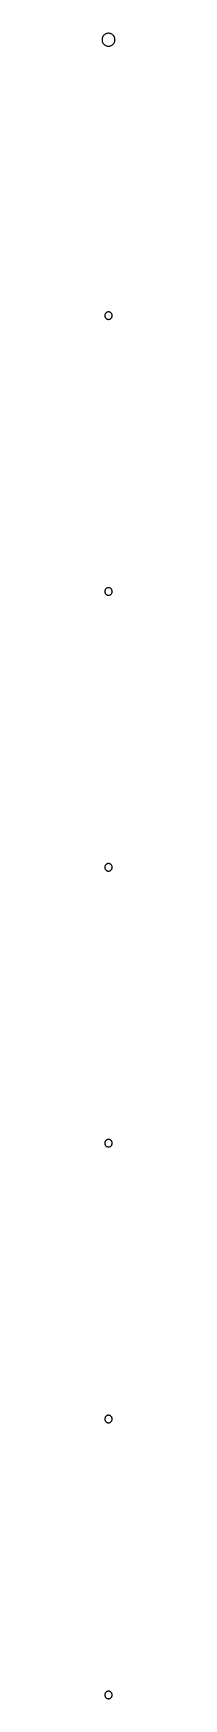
# Model space of a CAD drawing. Header units: metres. Extents: x -3 to 3, y -1 to 663.
import ezdxf

# ---------------------------------------------------------------- set-up
doc = ezdxf.new("R2010")
doc.units = ezdxf.units.M

msp = doc.modelspace()

# ---------------------------------------------------------------- linework, layer by layer
for p, q in [((-2.55, 660.32), (-2.57, 660)), ((-2.57, 660), (-2.55, 659.68)), ((-2.49, 660.64), (-2.55, 660.32)), ((-2.55, 659.68), (-2.49, 659.36)), ((-2.39, 660.95), (-2.49, 660.64)), ((-2.49, 659.36), (-2.39, 659.05)), ((-2.25, 661.24), (-2.39, 660.95)), ((-2.39, 659.05), (-2.25, 658.76)), ((-2.08, 661.51), (-2.25, 661.24)), ((-2.25, 658.76), (-2.08, 658.49)), ((-1.87, 661.76), (-2.08, 661.51)), ((-2.08, 658.49), (-1.87, 658.24)), ((-1.64, 661.98), (-1.87, 661.76)), ((-1.87, 658.24), (-1.64, 658.02)), ((-1.38, 662.17), (-1.64, 661.98)), ((-1.64, 658.02), (-1.38, 657.83)), ((-1.09, 662.33), (-1.38, 662.17)), ((-1.38, 657.83), (-1.09, 657.67)), ((-0.79, 662.45), (-1.09, 662.33)), ((-1.09, 657.67), (-0.79, 657.55)), ((-0.48, 662.52), (-0.79, 662.45)), ((-0.79, 657.55), (-0.48, 657.48)), ((-0.16, 662.57), (-0.48, 662.52)), ((-0.48, 657.48), (-0.16, 657.43)), ((0.16, 662.57), (-0.16, 662.57)), ((-0.16, 657.43), (0.16, 657.43)), ((0.48, 662.52), (0.16, 662.57)), ((0.16, 657.43), (0.48, 657.48)), ((0.79, 662.45), (0.48, 662.52)), ((0.48, 657.48), (0.79, 657.55)), ((1.09, 662.33), (0.79, 662.45)), ((0.79, 657.55), (1.09, 657.67)), ((1.38, 662.17), (1.09, 662.33)), ((1.09, 657.67), (1.38, 657.83)), ((1.64, 661.98), (1.38, 662.17)), ((1.38, 657.83), (1.64, 658.02)), ((1.87, 661.76), (1.64, 661.98)), ((1.64, 658.02), (1.87, 658.24)), ((2.08, 661.51), (1.87, 661.76)), ((1.87, 658.24), (2.08, 658.49)), ((2.25, 661.24), (2.08, 661.51)), ((2.08, 658.49), (2.25, 658.76)), ((2.39, 660.95), (2.25, 661.24)), ((2.25, 658.76), (2.39, 659.05)), ((2.49, 660.64), (2.39, 660.95)), ((2.39, 659.05), (2.49, 659.36)), ((2.55, 660.32), (2.49, 660.64)), ((2.49, 659.36), (2.55, 659.68)), ((2.57, 660), (2.55, 660.32)), ((2.55, 659.68), (2.57, 660)), ((-0.8, 551.27), (-0.96, 551.16)), ((-0.64, 551.36), (-0.8, 551.27)), ((-0.46, 551.43), (-0.64, 551.36)), ((-0.28, 551.47), (-0.46, 551.43)), ((-0.09, 551.5), (-0.28, 551.47)), ((0.09, 551.5), (-0.09, 551.5)), ((0.28, 551.47), (0.09, 551.5)), ((0.46, 551.43), (0.28, 551.47)), ((0.64, 551.36), (0.46, 551.43)), ((0.8, 551.27), (0.64, 551.36)), ((0.96, 551.16), (0.8, 551.27)), ((-1.49, 550.19), (-1.5, 550)), ((-1.5, 550), (-1.49, 549.81)), ((-1.45, 550.37), (-1.49, 550.19)), ((-1.49, 549.81), (-1.45, 549.63)), ((-1.39, 550.55), (-1.45, 550.37)), ((-1.45, 549.63), (-1.39, 549.45)), ((-1.31, 550.72), (-1.39, 550.55)), ((-1.39, 549.45), (-1.31, 549.28)), ((-1.21, 550.88), (-1.31, 550.72)), ((-1.31, 549.28), (-1.21, 549.12)), ((-1.09, 551.03), (-1.21, 550.88)), ((-1.21, 549.12), (-1.09, 548.97)), ((-0.96, 551.16), (-1.09, 551.03)), ((-1.09, 548.97), (-0.96, 548.84)), ((-0.96, 548.84), (-0.8, 548.73)), ((-0.8, 548.73), (-0.64, 548.64)), ((-0.64, 548.64), (-0.46, 548.57)), ((-0.46, 548.57), (-0.28, 548.53)), ((-0.28, 548.53), (-0.09, 548.5)), ((-0.09, 548.5), (0.09, 548.5)), ((0.09, 548.5), (0.28, 548.53)), ((0.28, 548.53), (0.46, 548.57)), ((0.46, 548.57), (0.64, 548.64)), ((0.64, 548.64), (0.8, 548.73)), ((0.8, 548.73), (0.96, 548.84)), ((1.09, 551.03), (0.96, 551.16)), ((0.96, 548.84), (1.09, 548.97)), ((1.21, 550.88), (1.09, 551.03)), ((1.09, 548.97), (1.21, 549.12)), ((1.31, 550.72), (1.21, 550.88)), ((1.21, 549.12), (1.31, 549.28)), ((1.39, 550.55), (1.31, 550.72)), ((1.31, 549.28), (1.39, 549.45)), ((1.45, 550.37), (1.39, 550.55)), ((1.39, 549.45), (1.45, 549.63)), ((1.49, 550.19), (1.45, 550.37)), ((1.45, 549.63), (1.49, 549.81)), ((1.5, 550), (1.49, 550.19)), ((1.49, 549.81), (1.5, 550)), ((-1.49, 440.19), (-1.5, 440)), ((-1.5, 440), (-1.49, 439.81)), ((-1.45, 440.37), (-1.49, 440.19)), ((-1.49, 439.81), (-1.45, 439.63)), ((-1.39, 440.55), (-1.45, 440.37)), ((-1.45, 439.63), (-1.39, 439.45)), ((-1.31, 440.72), (-1.39, 440.55)), ((-1.39, 439.45), (-1.31, 439.28)), ((-1.21, 440.88), (-1.31, 440.72)), ((-1.31, 439.28), (-1.21, 439.12)), ((-1.09, 441.03), (-1.21, 440.88)), ((-1.21, 439.12), (-1.09, 438.97)), ((-0.96, 441.16), (-1.09, 441.03)), ((-1.09, 438.97), (-0.96, 438.84)), ((-0.8, 441.27), (-0.96, 441.16)), ((-0.96, 438.84), (-0.8, 438.73)), ((-0.64, 441.36), (-0.8, 441.27)), ((-0.8, 438.73), (-0.64, 438.64)), ((-0.46, 441.43), (-0.64, 441.36)), ((-0.64, 438.64), (-0.46, 438.57)), ((-0.28, 441.47), (-0.46, 441.43)), ((-0.46, 438.57), (-0.28, 438.53)), ((-0.09, 441.5), (-0.28, 441.47)), ((-0.28, 438.53), (-0.09, 438.5)), ((0.09, 441.5), (-0.09, 441.5)), ((-0.09, 438.5), (0.09, 438.5)), ((0.28, 441.47), (0.09, 441.5)), ((0.09, 438.5), (0.28, 438.53)), ((0.46, 441.43), (0.28, 441.47)), ((0.28, 438.53), (0.46, 438.57)), ((0.64, 441.36), (0.46, 441.43)), ((0.46, 438.57), (0.64, 438.64)), ((0.8, 441.27), (0.64, 441.36)), ((0.64, 438.64), (0.8, 438.73)), ((0.96, 441.16), (0.8, 441.27)), ((0.8, 438.73), (0.96, 438.84)), ((1.09, 441.03), (0.96, 441.16)), ((0.96, 438.84), (1.09, 438.97)), ((1.21, 440.88), (1.09, 441.03)), ((1.09, 438.97), (1.21, 439.12)), ((1.31, 440.72), (1.21, 440.88)), ((1.21, 439.12), (1.31, 439.28)), ((1.39, 440.55), (1.31, 440.72)), ((1.31, 439.28), (1.39, 439.45)), ((1.45, 440.37), (1.39, 440.55)), ((1.39, 439.45), (1.45, 439.63)), ((1.49, 440.19), (1.45, 440.37)), ((1.45, 439.63), (1.49, 439.81)), ((1.5, 440), (1.49, 440.19)), ((1.49, 439.81), (1.5, 440)), ((-1.49, 330.19), (-1.5, 330)), ((-1.5, 330), (-1.49, 329.81)), ((-1.45, 330.37), (-1.49, 330.19)), ((-1.49, 329.81), (-1.45, 329.63)), ((-1.39, 330.55), (-1.45, 330.37)), ((-1.45, 329.63), (-1.39, 329.45)), ((-1.31, 330.72), (-1.39, 330.55)), ((-1.39, 329.45), (-1.31, 329.28)), ((-1.21, 330.88), (-1.31, 330.72)), ((-1.31, 329.28), (-1.21, 329.12)), ((-1.09, 331.03), (-1.21, 330.88)), ((-1.21, 329.12), (-1.09, 328.97)), ((-0.96, 331.16), (-1.09, 331.03)), ((-1.09, 328.97), (-0.96, 328.84)), ((-0.8, 331.27), (-0.96, 331.16)), ((-0.96, 328.84), (-0.8, 328.73)), ((-0.64, 331.36), (-0.8, 331.27)), ((-0.8, 328.73), (-0.64, 328.64)), ((-0.46, 331.43), (-0.64, 331.36)), ((-0.64, 328.64), (-0.46, 328.57)), ((-0.28, 331.47), (-0.46, 331.43)), ((-0.46, 328.57), (-0.28, 328.53)), ((-0.09, 331.5), (-0.28, 331.47)), ((-0.28, 328.53), (-0.09, 328.5)), ((0.09, 331.5), (-0.09, 331.5)), ((-0.09, 328.5), (0.09, 328.5)), ((0.28, 331.47), (0.09, 331.5)), ((0.09, 328.5), (0.28, 328.53)), ((0.46, 331.43), (0.28, 331.47)), ((0.28, 328.53), (0.46, 328.57)), ((0.64, 331.36), (0.46, 331.43)), ((0.46, 328.57), (0.64, 328.64)), ((0.8, 331.27), (0.64, 331.36)), ((0.64, 328.64), (0.8, 328.73)), ((0.96, 331.16), (0.8, 331.27)), ((0.8, 328.73), (0.96, 328.84)), ((1.09, 331.03), (0.96, 331.16)), ((0.96, 328.84), (1.09, 328.97)), ((1.21, 330.88), (1.09, 331.03)), ((1.09, 328.97), (1.21, 329.12)), ((1.31, 330.72), (1.21, 330.88)), ((1.21, 329.12), (1.31, 329.28)), ((1.39, 330.55), (1.31, 330.72)), ((1.31, 329.28), (1.39, 329.45)), ((1.45, 330.37), (1.39, 330.55)), ((1.39, 329.45), (1.45, 329.63)), ((1.49, 330.19), (1.45, 330.37)), ((1.45, 329.63), (1.49, 329.81)), ((1.5, 330), (1.49, 330.19)), ((1.49, 329.81), (1.5, 330)), ((-1.49, 220.19), (-1.5, 220)), ((-1.5, 220), (-1.49, 219.81)), ((-1.45, 220.37), (-1.49, 220.19)), ((-1.49, 219.81), (-1.45, 219.63)), ((-1.39, 220.55), (-1.45, 220.37)), ((-1.45, 219.63), (-1.39, 219.45)), ((-1.31, 220.72), (-1.39, 220.55)), ((-1.39, 219.45), (-1.31, 219.28)), ((-1.21, 220.88), (-1.31, 220.72)), ((-1.31, 219.28), (-1.21, 219.12)), ((-1.09, 221.03), (-1.21, 220.88)), ((-0.96, 221.16), (-1.09, 221.03)), ((-0.8, 221.27), (-0.96, 221.16)), ((-0.64, 221.36), (-0.8, 221.27)), ((-0.46, 221.43), (-0.64, 221.36)), ((-0.28, 221.47), (-0.46, 221.43)), ((-0.09, 221.5), (-0.28, 221.47)), ((0.09, 221.5), (-0.09, 221.5)), ((0.28, 221.47), (0.09, 221.5)), ((0.46, 221.43), (0.28, 221.47)), ((0.64, 221.36), (0.46, 221.43)), ((0.8, 221.27), (0.64, 221.36)), ((0.96, 221.16), (0.8, 221.27)), ((1.09, 221.03), (0.96, 221.16)), ((1.21, 220.88), (1.09, 221.03)), ((1.31, 220.72), (1.21, 220.88)), ((1.21, 219.12), (1.31, 219.28)), ((1.39, 220.55), (1.31, 220.72)), ((1.31, 219.28), (1.39, 219.45)), ((1.45, 220.37), (1.39, 220.55)), ((1.39, 219.45), (1.45, 219.63)), ((1.49, 220.19), (1.45, 220.37)), ((1.45, 219.63), (1.49, 219.81)), ((1.5, 220), (1.49, 220.19)), ((1.49, 219.81), (1.5, 220)), ((-1.21, 219.12), (-1.09, 218.97)), ((-1.09, 218.97), (-0.96, 218.84)), ((-0.96, 218.84), (-0.8, 218.73)), ((-0.8, 218.73), (-0.64, 218.64)), ((-0.64, 218.64), (-0.46, 218.57)), ((-0.46, 218.57), (-0.28, 218.53)), ((-0.28, 218.53), (-0.09, 218.5)), ((-0.09, 218.5), (0.09, 218.5)), ((0.09, 218.5), (0.28, 218.53)), ((0.28, 218.53), (0.46, 218.57)), ((0.46, 218.57), (0.64, 218.64)), ((0.64, 218.64), (0.8, 218.73)), ((0.8, 218.73), (0.96, 218.84)), ((0.96, 218.84), (1.09, 218.97)), ((1.09, 218.97), (1.21, 219.12)), ((-1.49, 110.19), (-1.5, 110)), ((-1.5, 110), (-1.49, 109.81)), ((-1.45, 110.37), (-1.49, 110.19)), ((-1.49, 109.81), (-1.45, 109.63)), ((-1.39, 110.55), (-1.45, 110.37)), ((-1.45, 109.63), (-1.39, 109.45)), ((-1.31, 110.72), (-1.39, 110.55)), ((-1.39, 109.45), (-1.31, 109.28)), ((-1.21, 110.88), (-1.31, 110.72)), ((-1.31, 109.28), (-1.21, 109.12)), ((-1.09, 111.03), (-1.21, 110.88)), ((-1.21, 109.12), (-1.09, 108.97)), ((-0.96, 111.16), (-1.09, 111.03)), ((-1.09, 108.97), (-0.96, 108.84)), ((-0.8, 111.27), (-0.96, 111.16)), ((-0.96, 108.84), (-0.8, 108.73)), ((-0.64, 111.36), (-0.8, 111.27)), ((-0.8, 108.73), (-0.64, 108.64)), ((-0.46, 111.43), (-0.64, 111.36)), ((-0.64, 108.64), (-0.46, 108.57)), ((-0.28, 111.47), (-0.46, 111.43)), ((-0.46, 108.57), (-0.28, 108.53)), ((-0.09, 111.5), (-0.28, 111.47)), ((-0.28, 108.53), (-0.09, 108.5)), ((0.09, 111.5), (-0.09, 111.5)), ((-0.09, 108.5), (0.09, 108.5)), ((0.28, 111.47), (0.09, 111.5)), ((0.09, 108.5), (0.28, 108.53)), ((0.46, 111.43), (0.28, 111.47)), ((0.28, 108.53), (0.46, 108.57)), ((0.64, 111.36), (0.46, 111.43)), ((0.46, 108.57), (0.64, 108.64)), ((0.8, 111.27), (0.64, 111.36)), ((0.64, 108.64), (0.8, 108.73)), ((0.96, 111.16), (0.8, 111.27)), ((0.8, 108.73), (0.96, 108.84)), ((1.09, 111.03), (0.96, 111.16)), ((0.96, 108.84), (1.09, 108.97)), ((1.21, 110.88), (1.09, 111.03)), ((1.09, 108.97), (1.21, 109.12)), ((1.31, 110.72), (1.21, 110.88)), ((1.21, 109.12), (1.31, 109.28)), ((1.39, 110.55), (1.31, 110.72)), ((1.31, 109.28), (1.39, 109.45)), ((1.45, 110.37), (1.39, 110.55)), ((1.39, 109.45), (1.45, 109.63)), ((1.49, 110.19), (1.45, 110.37)), ((1.45, 109.63), (1.49, 109.81)), ((1.5, 110), (1.49, 110.19)), ((1.49, 109.81), (1.5, 110)), ((-1.49, 0.19), (-1.5, 0)), ((-1.5, 0), (-1.49, -0.19)), ((-1.45, 0.37), (-1.49, 0.19)), ((-1.39, 0.55), (-1.45, 0.37)), ((-1.31, 0.72), (-1.39, 0.55)), ((-1.21, 0.88), (-1.31, 0.72)), ((-1.09, 1.03), (-1.21, 0.88)), ((-0.96, 1.16), (-1.09, 1.03)), ((-0.8, 1.27), (-0.96, 1.16)), ((-0.64, 1.36), (-0.8, 1.27)), ((-0.46, 1.43), (-0.64, 1.36)), ((-0.28, 1.47), (-0.46, 1.43)), ((-0.09, 1.5), (-0.28, 1.47)), ((0.09, 1.5), (-0.09, 1.5)), ((0.28, 1.47), (0.09, 1.5)), ((0.46, 1.43), (0.28, 1.47)), ((0.64, 1.36), (0.46, 1.43)), ((0.8, 1.27), (0.64, 1.36)), ((0.96, 1.16), (0.8, 1.27)), ((1.09, 1.03), (0.96, 1.16)), ((1.21, 0.88), (1.09, 1.03)), ((1.31, 0.72), (1.21, 0.88)), ((1.39, 0.55), (1.31, 0.72)), ((1.45, 0.37), (1.39, 0.55)), ((1.49, 0.19), (1.45, 0.37)), ((1.5, 0), (1.49, 0.19)), ((1.49, -0.19), (1.5, 0)), ((-1.49, -0.19), (-1.45, -0.37)), ((-1.45, -0.37), (-1.39, -0.55)), ((-1.39, -0.55), (-1.31, -0.72)), ((-1.31, -0.72), (-1.21, -0.88)), ((-1.21, -0.88), (-1.09, -1.03)), ((-1.09, -1.03), (-0.96, -1.16)), ((-0.96, -1.16), (-0.8, -1.27)), ((-0.8, -1.27), (-0.64, -1.36)), ((-0.64, -1.36), (-0.46, -1.43)), ((-0.46, -1.43), (-0.28, -1.47)), ((-0.28, -1.47), (-0.09, -1.5)), ((-0.09, -1.5), (0.09, -1.5)), ((0.09, -1.5), (0.28, -1.47)), ((0.28, -1.47), (0.46, -1.43)), ((0.46, -1.43), (0.64, -1.36)), ((0.64, -1.36), (0.8, -1.27)), ((0.8, -1.27), (0.96, -1.16)), ((0.96, -1.16), (1.09, -1.03)), ((1.09, -1.03), (1.21, -0.88)), ((1.21, -0.88), (1.31, -0.72)), ((1.31, -0.72), (1.39, -0.55)), ((1.39, -0.55), (1.45, -0.37)), ((1.45, -0.37), (1.49, -0.19))]:
    msp.add_line(p, q)

doc.saveas('drawing.dxf')
